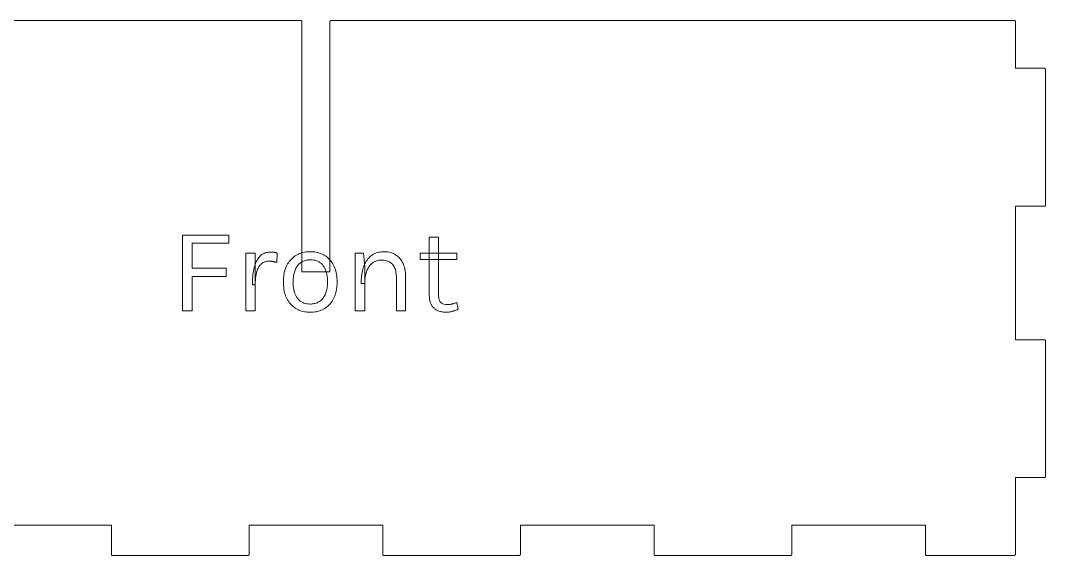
# Model space of a CAD drawing. Extents: x 3 to 302, y 3 to 302.
# Drawn here: x 200.4 to 302.4, y 3 to 56.2 of the extents above; entities that cross this region are included whole.
import ezdxf

# ---------------------------------------------------------------- set-up
doc = ezdxf.new("R2010")
doc.units = 0
doc.layers.get('0').update_dxf_attribs({"lineweight": 0})

msp = doc.modelspace()

# ---------------------------------------------------------------- linework, layer by layer
for p, q in [((228.32, 56.2), (160.28, 56.2)), ((228.34, 56.19), (228.32, 56.2)), ((228.35, 56.18), (228.34, 56.19)), ((228.37, 56.17), (228.35, 56.18)), ((228.38, 56.16), (228.37, 56.17)), ((228.4, 56.12), (228.38, 56.16)), ((228.4, 31.2), (228.4, 56.12)), ((231.21, 56.14), (231.2, 56.12)), ((231.2, 56.12), (231.2, 31.2)), ((231.22, 56.15), (231.21, 56.14)), ((231.23, 56.17), (231.22, 56.15)), ((231.24, 56.18), (231.23, 56.17)), ((231.28, 56.2), (231.24, 56.18)), ((299.32, 56.2), (231.28, 56.2)), ((299.34, 56.19), (299.32, 56.2)), ((299.35, 56.18), (299.34, 56.19)), ((299.37, 56.17), (299.35, 56.18)), ((299.38, 56.16), (299.37, 56.17)), ((299.4, 56.12), (299.38, 56.16)), ((299.4, 51.45), (299.4, 56.12)), ((302.32, 51.45), (299.4, 51.45)), ((302.34, 51.44), (302.32, 51.45)), ((302.35, 51.43), (302.34, 51.44)), ((302.37, 51.42), (302.35, 51.43)), ((302.38, 51.41), (302.37, 51.42)), ((302.4, 51.37), (302.38, 51.41)), ((302.4, 37.83), (302.4, 51.37)), ((299.4, 24.45), (299.4, 37.75)), ((299.4, 37.75), (302.32, 37.75)), ((302.32, 37.75), (302.36, 37.77)), ((302.36, 37.77), (302.37, 37.78)), ((302.37, 37.78), (302.38, 37.8)), ((302.38, 37.8), (302.39, 37.81)), ((302.39, 37.81), (302.4, 37.83)), ((216.543, 27.332), (216.543, 34.868)), ((216.543, 34.868), (221.127, 34.868)), ((221.127, 34.868), (221.127, 34.064)), ((221.127, 34.064), (217.479, 34.064)), ((217.479, 34.064), (217.479, 31.556)), ((241.089, 28.808), (241.089, 34.664)), ((241.089, 34.664), (242.013, 34.664)), ((242.013, 34.664), (242.013, 28.832)), ((222.831, 27.332), (222.831, 33.08)), ((222.831, 33.08), (223.767, 33.08)), ((223.767, 33.08), (223.767, 27.332)), ((224.079, 32.572), (224.15, 32.662)), ((224.15, 32.662), (224.225, 32.744)), ((224.225, 32.744), (224.304, 32.819)), ((224.304, 32.819), (224.387, 32.887)), ((224.387, 32.887), (224.473, 32.948)), ((224.473, 32.948), (224.563, 33.001)), ((224.563, 33.001), (224.656, 33.047)), ((224.656, 33.047), (224.753, 33.087)), ((224.753, 33.087), (224.854, 33.119)), ((224.854, 33.119), (224.958, 33.144)), ((224.958, 33.144), (225.065, 33.162)), ((225.065, 33.162), (225.176, 33.172)), ((225.176, 33.172), (225.291, 33.176)), ((225.291, 33.176), (225.291, 33.176)), ((225.291, 33.176), (225.329, 33.176)), ((225.329, 33.176), (225.366, 33.175)), ((225.366, 33.175), (225.403, 33.174)), ((225.403, 33.174), (225.439, 33.172)), ((225.439, 33.172), (225.475, 33.169)), ((225.475, 33.169), (225.51, 33.166)), ((225.51, 33.166), (225.544, 33.163)), ((225.544, 33.163), (225.577, 33.159)), ((225.577, 33.159), (225.61, 33.154)), ((225.61, 33.154), (225.642, 33.149)), ((225.642, 33.149), (225.674, 33.143)), ((225.674, 33.143), (225.706, 33.137)), ((225.706, 33.137), (225.738, 33.13)), ((225.738, 33.13), (225.77, 33.123)), ((225.77, 33.123), (225.802, 33.115)), ((225.802, 33.115), (225.834, 33.107)), ((225.834, 33.107), (225.866, 33.098)), ((225.866, 33.098), (225.898, 33.089)), ((225.898, 33.089), (225.931, 33.079)), ((225.963, 33.068), (225.903, 32.144)), ((225.931, 33.079), (225.963, 33.068)), ((225.963, 33.068), (225.963, 33.068)), ((227.529, 32.635), (227.637, 32.72)), ((227.637, 32.72), (227.75, 32.798)), ((227.75, 32.798), (227.868, 32.87)), ((227.868, 32.87), (227.99, 32.935)), ((227.99, 32.935), (228.116, 32.993)), ((228.116, 32.993), (228.245, 33.044)), ((228.245, 33.044), (228.378, 33.089)), ((228.378, 33.089), (228.514, 33.127)), ((228.514, 33.127), (228.653, 33.157)), ((228.653, 33.157), (228.796, 33.181)), ((228.796, 33.181), (228.942, 33.198)), ((228.942, 33.198), (229.092, 33.209)), ((229.092, 33.209), (229.245, 33.212)), ((229.245, 33.212), (229.245, 33.212)), ((229.245, 33.212), (229.397, 33.209)), ((229.397, 33.209), (229.546, 33.198)), ((229.546, 33.198), (229.691, 33.181)), ((229.691, 33.181), (229.833, 33.157)), ((229.833, 33.157), (229.972, 33.127)), ((229.972, 33.127), (230.107, 33.089)), ((230.107, 33.089), (230.239, 33.044)), ((230.239, 33.044), (230.368, 32.993)), ((230.368, 32.993), (230.494, 32.935)), ((230.494, 32.935), (230.616, 32.87)), ((230.616, 32.87), (230.734, 32.798)), ((230.734, 32.798), (230.847, 32.72)), ((230.847, 32.72), (230.955, 32.635)), ((233.727, 27.332), (233.727, 33.068)), ((233.727, 33.068), (234.531, 33.068)), ((234.531, 33.068), (234.663, 31.748)), ((235.056, 32.582), (235.145, 32.674)), ((235.145, 32.674), (235.239, 32.759)), ((235.239, 32.759), (235.338, 32.837)), ((235.338, 32.837), (235.442, 32.908)), ((235.442, 32.908), (235.55, 32.972)), ((235.55, 32.972), (235.662, 33.028)), ((235.662, 33.028), (235.779, 33.077)), ((235.779, 33.077), (235.9, 33.118)), ((235.9, 33.118), (236.025, 33.152)), ((236.025, 33.152), (236.155, 33.178)), ((236.155, 33.178), (236.289, 33.197)), ((236.289, 33.197), (236.428, 33.208)), ((236.428, 33.208), (236.571, 33.212)), ((236.571, 33.212), (236.571, 33.212)), ((236.571, 33.212), (236.705, 33.209)), ((236.705, 33.209), (236.834, 33.2)), ((236.834, 33.2), (236.96, 33.185)), ((236.96, 33.185), (237.082, 33.164)), ((237.082, 33.164), (237.2, 33.136)), ((237.2, 33.136), (237.314, 33.103)), ((237.314, 33.103), (237.425, 33.064)), ((237.425, 33.064), (237.531, 33.018)), ((237.531, 33.018), (237.633, 32.967)), ((237.633, 32.967), (237.732, 32.909)), ((237.732, 32.909), (237.826, 32.846)), ((237.826, 32.846), (237.916, 32.777)), ((237.916, 32.777), (238.002, 32.704)), ((238.002, 32.704), (238.082, 32.625)), ((240.165, 32.42), (240.165, 33.068)), ((240.165, 33.068), (243.825, 33.068)), ((243.825, 33.068), (243.825, 32.42)), ((223.649, 31.591), (223.689, 31.739)), ((223.689, 31.739), (223.733, 31.88)), ((223.733, 31.88), (223.781, 32.014)), ((223.781, 32.014), (223.833, 32.14)), ((223.833, 32.14), (223.888, 32.259)), ((223.888, 32.259), (223.948, 32.37)), ((223.948, 32.37), (224.011, 32.475)), ((224.011, 32.475), (224.079, 32.572)), ((224.092, 31.635), (224.048, 31.55)), ((224.139, 31.714), (224.092, 31.635)), ((224.189, 31.789), (224.139, 31.714)), ((224.243, 31.859), (224.189, 31.789)), ((224.3, 31.924), (224.243, 31.859)), ((224.361, 31.985), (224.3, 31.924)), ((224.425, 32.04), (224.361, 31.985)), ((224.494, 32.09), (224.425, 32.04)), ((224.566, 32.133), (224.494, 32.09)), ((224.642, 32.171), (224.566, 32.133)), ((224.723, 32.203), (224.642, 32.171)), ((224.807, 32.229), (224.723, 32.203)), ((224.895, 32.25), (224.807, 32.229)), ((224.987, 32.264), (224.895, 32.25)), ((225.083, 32.273), (224.987, 32.264)), ((225.183, 32.276), (225.083, 32.273)), ((225.215, 32.276), (225.183, 32.276)), ((225.183, 32.276), (225.183, 32.276)), ((225.247, 32.274), (225.215, 32.276)), ((225.28, 32.272), (225.247, 32.274)), ((225.315, 32.27), (225.28, 32.272)), ((225.35, 32.266), (225.315, 32.27)), ((225.385, 32.262), (225.35, 32.266)), ((225.422, 32.257), (225.385, 32.262)), ((225.459, 32.251), (225.422, 32.257)), ((225.498, 32.244), (225.459, 32.251)), ((225.537, 32.237), (225.498, 32.244)), ((225.576, 32.229), (225.537, 32.237)), ((225.615, 32.221), (225.576, 32.229)), ((225.653, 32.212), (225.615, 32.221)), ((225.691, 32.203), (225.653, 32.212)), ((225.728, 32.194), (225.691, 32.203)), ((225.764, 32.185), (225.728, 32.194)), ((225.8, 32.175), (225.764, 32.185)), ((225.835, 32.165), (225.8, 32.175)), ((225.869, 32.155), (225.835, 32.165)), ((225.903, 32.144), (225.869, 32.155)), ((226.792, 31.579), (226.851, 31.722)), ((226.851, 31.722), (226.917, 31.859)), ((226.917, 31.859), (226.989, 31.99)), ((226.989, 31.99), (227.066, 32.114)), ((227.066, 32.114), (227.149, 32.231)), ((227.149, 32.231), (227.236, 32.342)), ((227.236, 32.342), (227.329, 32.446)), ((227.329, 32.446), (227.426, 32.544)), ((227.426, 32.544), (227.529, 32.635)), ((227.867, 31.655), (227.818, 31.568)), ((227.921, 31.739), (227.867, 31.655)), ((227.978, 31.817), (227.921, 31.739)), ((228.038, 31.891), (227.978, 31.817)), ((228.103, 31.96), (228.038, 31.891)), ((228.171, 32.025), (228.103, 31.96)), ((228.242, 32.085), (228.171, 32.025)), ((228.318, 32.141), (228.242, 32.085)), ((228.397, 32.192), (228.318, 32.141)), ((228.48, 32.237), (228.397, 32.192)), ((228.566, 32.277), (228.48, 32.237)), ((228.656, 32.312), (228.566, 32.277)), ((228.749, 32.341), (228.656, 32.312)), ((228.846, 32.365), (228.749, 32.341)), ((228.947, 32.384), (228.846, 32.365)), ((229.05, 32.397), (228.947, 32.384)), ((229.158, 32.405), (229.05, 32.397)), ((229.269, 32.408), (229.158, 32.405)), ((229.433, 32.402), (229.269, 32.408)), ((229.269, 32.408), (229.269, 32.408)), ((229.588, 32.384), (229.433, 32.402)), ((229.736, 32.355), (229.588, 32.384)), ((229.875, 32.313), (229.736, 32.355)), ((230.006, 32.26), (229.875, 32.313)), ((230.128, 32.195), (230.006, 32.26)), ((230.242, 32.118), (230.128, 32.195)), ((230.348, 32.03), (230.242, 32.118)), ((230.446, 31.929), (230.348, 32.03)), ((230.535, 31.817), (230.446, 31.929)), ((230.616, 31.694), (230.535, 31.817)), ((230.688, 31.563), (230.616, 31.694)), ((230.955, 32.635), (231.057, 32.544)), ((231.057, 32.544), (231.155, 32.446)), ((231.155, 32.446), (231.247, 32.342)), ((231.247, 32.342), (231.334, 32.231)), ((231.334, 32.231), (231.416, 32.114)), ((231.416, 32.114), (231.492, 31.99)), ((231.492, 31.99), (231.564, 31.859)), ((231.564, 31.859), (231.63, 31.722)), ((231.63, 31.722), (231.688, 31.579)), ((234.517, 31.609), (234.567, 31.754)), ((234.567, 31.754), (234.622, 31.892)), ((234.622, 31.892), (234.682, 32.024)), ((234.663, 31.748), (234.663, 27.332)), ((234.682, 32.024), (234.747, 32.149)), ((234.747, 32.149), (234.817, 32.267)), ((234.817, 32.267), (234.892, 32.379)), ((234.892, 32.379), (234.971, 32.484)), ((234.971, 32.484), (235.056, 32.582)), ((235.058, 31.676), (235.005, 31.588)), ((235.115, 31.759), (235.058, 31.676)), ((235.174, 31.838), (235.115, 31.759)), ((235.238, 31.911), (235.174, 31.838)), ((235.305, 31.979), (235.238, 31.911)), ((235.375, 32.043), (235.305, 31.979)), ((235.449, 32.102), (235.375, 32.043)), ((235.526, 32.156), (235.449, 32.102)), ((235.606, 32.204), (235.526, 32.156)), ((235.688, 32.246), (235.606, 32.204)), ((235.773, 32.282), (235.688, 32.246)), ((235.862, 32.314), (235.773, 32.282)), ((235.952, 32.339), (235.862, 32.314)), ((236.046, 32.359), (235.952, 32.339)), ((236.142, 32.373), (236.046, 32.359)), ((236.241, 32.381), (236.142, 32.373)), ((236.343, 32.384), (236.241, 32.381)), ((236.476, 32.38), (236.343, 32.384)), ((236.343, 32.384), (236.343, 32.384)), ((236.603, 32.367), (236.476, 32.38)), ((236.724, 32.345), (236.603, 32.367)), ((236.84, 32.315), (236.724, 32.345)), ((236.95, 32.277), (236.84, 32.315)), ((237.054, 32.23), (236.95, 32.277)), ((237.153, 32.174), (237.054, 32.23)), ((237.245, 32.109), (237.153, 32.174)), ((237.333, 32.037), (237.245, 32.109)), ((237.414, 31.955), (237.333, 32.037)), ((237.489, 31.865), (237.414, 31.955)), ((237.555, 31.768), (237.489, 31.865)), ((237.614, 31.662), (237.555, 31.768)), ((237.666, 31.549), (237.614, 31.662)), ((238.082, 32.625), (238.159, 32.541)), ((238.159, 32.541), (238.231, 32.451)), ((238.231, 32.451), (238.298, 32.357)), ((238.298, 32.357), (238.361, 32.257)), ((238.361, 32.257), (238.419, 32.152)), ((238.419, 32.152), (238.473, 32.042)), ((238.473, 32.042), (238.522, 31.927)), ((238.522, 31.927), (238.566, 31.808)), ((238.566, 31.808), (238.605, 31.685)), ((238.605, 31.685), (238.638, 31.557)), ((243.825, 32.42), (240.165, 32.42)), ((243.825, 32.42), (243.825, 32.42)), ((217.479, 31.556), (220.875, 31.556)), ((220.875, 30.752), (217.479, 30.752)), ((217.479, 30.752), (217.479, 27.332)), ((220.875, 31.556), (220.875, 30.752)), ((223.498, 30.546), (223.513, 30.739)), ((223.513, 30.739), (223.532, 30.924)), ((223.532, 30.924), (223.555, 31.102)), ((223.555, 31.102), (223.582, 31.272)), ((223.582, 31.272), (223.613, 31.435)), ((223.613, 31.435), (223.649, 31.591)), ((223.818, 30.714), (223.802, 30.591)), ((223.836, 30.832), (223.818, 30.714)), ((223.857, 30.947), (223.836, 30.832)), ((223.881, 31.059), (223.857, 30.947)), ((223.908, 31.166), (223.881, 31.059)), ((223.938, 31.269), (223.908, 31.166)), ((223.971, 31.368), (223.938, 31.269)), ((224.008, 31.461), (223.971, 31.368)), ((224.048, 31.55), (224.008, 31.461)), ((226.583, 30.583), (226.6, 30.765)), ((226.6, 30.765), (226.625, 30.941)), ((226.625, 30.941), (226.656, 31.11)), ((226.656, 31.11), (226.694, 31.272)), ((226.694, 31.272), (226.74, 31.429)), ((226.74, 31.429), (226.792, 31.579)), ((227.561, 30.717), (227.547, 30.593)), ((227.579, 30.837), (227.561, 30.717)), ((227.601, 30.953), (227.579, 30.837)), ((227.627, 31.065), (227.601, 30.953)), ((227.658, 31.173), (227.627, 31.065)), ((227.692, 31.278), (227.658, 31.173)), ((227.73, 31.379), (227.692, 31.278)), ((227.772, 31.476), (227.73, 31.379)), ((227.818, 31.568), (227.772, 31.476)), ((231.2, 31.2), (228.4, 31.2)), ((230.752, 31.423), (230.688, 31.563)), ((230.808, 31.275), (230.752, 31.423)), ((230.855, 31.117), (230.808, 31.275)), ((230.893, 30.951), (230.855, 31.117)), ((230.923, 30.776), (230.893, 30.951)), ((230.944, 30.593), (230.923, 30.776)), ((231.688, 31.579), (231.74, 31.429)), ((231.74, 31.429), (231.785, 31.272)), ((231.785, 31.272), (231.823, 31.11)), ((231.823, 31.11), (231.854, 30.941)), ((231.854, 30.941), (231.878, 30.765)), ((231.878, 30.765), (231.895, 30.583)), ((234.314, 30.433), (234.327, 30.619)), ((234.327, 30.619), (234.345, 30.799)), ((234.345, 30.799), (234.369, 30.973)), ((234.369, 30.973), (234.398, 31.141)), ((234.398, 31.141), (234.432, 31.303)), ((234.432, 31.303), (234.472, 31.459)), ((234.472, 31.459), (234.517, 31.609)), ((234.714, 30.72), (234.696, 30.593)), ((234.736, 30.843), (234.714, 30.72)), ((234.763, 30.962), (234.736, 30.843)), ((234.794, 31.077), (234.763, 30.962)), ((234.828, 31.188), (234.794, 31.077)), ((234.867, 31.295), (234.828, 31.188)), ((234.91, 31.398), (234.867, 31.295)), ((234.956, 31.495), (234.91, 31.398)), ((235.005, 31.588), (234.956, 31.495)), ((237.709, 31.428), (237.666, 31.549)), ((237.744, 31.299), (237.709, 31.428)), ((237.772, 31.162), (237.744, 31.299)), ((237.791, 31.017), (237.772, 31.162)), ((237.803, 30.864), (237.791, 31.017)), ((237.807, 30.704), (237.803, 30.864)), ((237.807, 27.332), (237.807, 30.704)), ((238.638, 31.557), (238.667, 31.425)), ((238.667, 31.425), (238.69, 31.29)), ((238.69, 31.29), (238.708, 31.149)), ((238.708, 31.149), (238.721, 31.005)), ((238.721, 31.005), (238.728, 30.857)), ((238.728, 30.857), (238.731, 30.704)), ((238.731, 30.704), (238.731, 30.704)), ((238.731, 30.704), (238.731, 27.332)), ((223.479, 29.924), (223.481, 30.139)), ((223.767, 29.924), (223.479, 29.924)), ((223.481, 30.139), (223.487, 30.346)), ((223.487, 30.346), (223.498, 30.546)), ((223.768, 30.065), (223.767, 29.924)), ((223.767, 29.924), (223.767, 29.924)), ((223.767, 29.924), (223.767, 29.924)), ((223.773, 30.202), (223.768, 30.065)), ((223.78, 30.336), (223.773, 30.202)), ((223.79, 30.465), (223.78, 30.336)), ((223.802, 30.591), (223.79, 30.465)), ((226.569, 30.2), (226.572, 30.395)), ((226.572, 30.006), (226.569, 30.2)), ((226.569, 30.2), (226.569, 30.2)), ((226.572, 30.395), (226.583, 30.583)), ((226.583, 29.819), (226.572, 30.006)), ((226.6, 29.638), (226.583, 29.819)), ((226.625, 29.463), (226.6, 29.638)), ((227.531, 30.335), (227.529, 30.2)), ((227.529, 30.2), (227.529, 30.2)), ((227.529, 30.2), (227.533, 30.001)), ((227.537, 30.466), (227.531, 30.335)), ((227.533, 30.001), (227.546, 29.811)), ((227.547, 30.593), (227.537, 30.466)), ((227.546, 29.811), (227.568, 29.63)), ((227.568, 29.63), (227.598, 29.456)), ((230.911, 29.569), (230.929, 29.687)), ((230.929, 29.687), (230.943, 29.81)), ((230.943, 29.81), (230.953, 29.936)), ((230.957, 30.401), (230.944, 30.593)), ((230.953, 29.936), (230.959, 30.066)), ((230.961, 30.2), (230.957, 30.401)), ((230.959, 30.066), (230.961, 30.2)), ((230.961, 30.2), (230.961, 30.2)), ((231.878, 29.638), (231.854, 29.463)), ((231.895, 29.819), (231.878, 29.638)), ((231.895, 30.583), (231.906, 30.395)), ((231.906, 30.006), (231.895, 29.819)), ((231.906, 30.395), (231.909, 30.2)), ((231.909, 30.2), (231.906, 30.006)), ((231.909, 30.2), (231.909, 30.2)), ((234.303, 30.044), (234.306, 30.241)), ((234.663, 30.044), (234.303, 30.044)), ((234.306, 30.241), (234.314, 30.433)), ((234.665, 30.187), (234.663, 30.044)), ((234.663, 30.044), (234.663, 30.044)), ((234.671, 30.326), (234.665, 30.187)), ((234.681, 30.462), (234.671, 30.326)), ((234.696, 30.593), (234.681, 30.462)), ((226.656, 29.294), (226.625, 29.463)), ((226.694, 29.132), (226.656, 29.294)), ((226.74, 28.975), (226.694, 29.132)), ((226.792, 28.825), (226.74, 28.975)), ((226.851, 28.682), (226.792, 28.825)), ((226.917, 28.544), (226.851, 28.682)), ((227.598, 29.456), (227.636, 29.292)), ((227.636, 29.292), (227.683, 29.135)), ((227.683, 29.135), (227.739, 28.988)), ((227.739, 28.988), (227.804, 28.848)), ((227.804, 28.848), (227.876, 28.717)), ((227.876, 28.717), (227.958, 28.595)), ((227.958, 28.595), (228.048, 28.483)), ((230.451, 28.521), (230.512, 28.594)), ((230.512, 28.594), (230.569, 28.672)), ((230.569, 28.672), (230.622, 28.755)), ((230.622, 28.755), (230.672, 28.842)), ((230.672, 28.842), (230.718, 28.934)), ((230.718, 28.934), (230.76, 29.03)), ((230.76, 29.03), (230.798, 29.13)), ((230.798, 29.13), (230.832, 29.234)), ((230.832, 29.234), (230.863, 29.342)), ((230.863, 29.342), (230.889, 29.453)), ((230.889, 29.453), (230.911, 29.569)), ((231.63, 28.682), (231.564, 28.544)), ((231.688, 28.825), (231.63, 28.682)), ((231.74, 28.975), (231.688, 28.825)), ((231.785, 29.132), (231.74, 28.975)), ((231.823, 29.294), (231.785, 29.132)), ((231.854, 29.463), (231.823, 29.294)), ((241.091, 28.702), (241.089, 28.808)), ((241.089, 28.808), (241.089, 28.808)), ((241.098, 28.599), (241.091, 28.702)), ((241.108, 28.5), (241.098, 28.599)), ((242.013, 28.832), (242.021, 28.663)), ((242.021, 28.663), (242.046, 28.512)), ((226.989, 28.413), (226.917, 28.544)), ((227.066, 28.288), (226.989, 28.413)), ((227.149, 28.171), (227.066, 28.288)), ((227.236, 28.059), (227.149, 28.171)), ((227.329, 27.955), (227.236, 28.059)), ((227.426, 27.856), (227.329, 27.955)), ((227.529, 27.765), (227.426, 27.856)), ((227.637, 27.68), (227.529, 27.765)), ((227.75, 27.602), (227.637, 27.68)), ((227.868, 27.53), (227.75, 27.602)), ((228.048, 28.483), (228.146, 28.382)), ((228.146, 28.382), (228.252, 28.294)), ((228.252, 28.294), (228.366, 28.217)), ((228.366, 28.217), (228.488, 28.152)), ((228.488, 28.152), (228.619, 28.099)), ((228.619, 28.099), (228.757, 28.057)), ((228.757, 28.057), (228.904, 28.028)), ((228.904, 28.028), (229.058, 28.01)), ((229.058, 28.01), (229.221, 28.004)), ((229.221, 28.004), (229.331, 28.007)), ((229.221, 28.004), (229.221, 28.004)), ((229.221, 28.004), (229.221, 28.004)), ((229.331, 28.007), (229.437, 28.015)), ((229.437, 28.015), (229.541, 28.028)), ((229.541, 28.028), (229.641, 28.047)), ((229.641, 28.047), (229.737, 28.071)), ((229.737, 28.071), (229.83, 28.1)), ((229.83, 28.1), (229.92, 28.135)), ((229.92, 28.135), (230.006, 28.175)), ((230.006, 28.175), (230.089, 28.22)), ((230.089, 28.22), (230.169, 28.271)), ((230.169, 28.271), (230.245, 28.327)), ((230.245, 28.327), (230.317, 28.387)), ((230.317, 28.387), (230.386, 28.451)), ((230.386, 28.451), (230.451, 28.521)), ((230.734, 27.602), (230.616, 27.53)), ((230.847, 27.68), (230.734, 27.602)), ((230.955, 27.765), (230.847, 27.68)), ((231.057, 27.856), (230.955, 27.765)), ((231.155, 27.955), (231.057, 27.856)), ((231.247, 28.059), (231.155, 27.955)), ((231.334, 28.171), (231.247, 28.059)), ((231.416, 28.288), (231.334, 28.171)), ((231.492, 28.413), (231.416, 28.288)), ((231.564, 28.544), (231.492, 28.413)), ((241.124, 28.405), (241.108, 28.5)), ((241.143, 28.313), (241.124, 28.405)), ((241.167, 28.225), (241.143, 28.313)), ((241.195, 28.14), (241.167, 28.225)), ((241.227, 28.059), (241.195, 28.14)), ((241.264, 27.982), (241.227, 28.059)), ((241.305, 27.908), (241.264, 27.982)), ((241.35, 27.838), (241.305, 27.908)), ((241.398, 27.771), (241.35, 27.838)), ((241.449, 27.708), (241.398, 27.771)), ((241.503, 27.649), (241.449, 27.708)), ((241.56, 27.593), (241.503, 27.649)), ((241.62, 27.541), (241.56, 27.593)), ((241.684, 27.492), (241.62, 27.541)), ((242.046, 28.512), (242.088, 28.379)), ((242.088, 28.379), (242.145, 28.264)), ((242.145, 28.264), (242.22, 28.166)), ((242.22, 28.166), (242.311, 28.086)), ((242.311, 28.086), (242.419, 28.024)), ((242.419, 28.024), (242.543, 27.98)), ((242.543, 27.98), (242.684, 27.953)), ((242.684, 27.953), (242.841, 27.944)), ((242.841, 27.944), (242.89, 27.945)), ((242.841, 27.944), (242.841, 27.944)), ((242.89, 27.945), (242.939, 27.946)), ((242.939, 27.946), (242.987, 27.949)), ((242.987, 27.949), (243.035, 27.953)), ((243.035, 27.953), (243.083, 27.958)), ((243.083, 27.958), (243.131, 27.963)), ((243.131, 27.963), (243.178, 27.97)), ((243.178, 27.97), (243.225, 27.979)), ((243.225, 27.979), (243.272, 27.988)), ((243.272, 27.988), (243.318, 27.998)), ((243.318, 27.998), (243.365, 28.009)), ((243.365, 28.009), (243.413, 28.022)), ((243.413, 28.022), (243.462, 28.035)), ((243.462, 28.035), (243.512, 28.05)), ((243.512, 28.05), (243.563, 28.066)), ((243.563, 28.066), (243.616, 28.082)), ((243.616, 28.082), (243.669, 28.1)), ((243.669, 28.1), (243.724, 28.119)), ((243.724, 28.119), (243.78, 28.139)), ((243.78, 28.139), (243.837, 28.16)), ((243.837, 28.16), (243.837, 28.16)), ((243.837, 28.16), (243.969, 27.488)), ((217.479, 27.332), (216.543, 27.332)), ((217.479, 27.332), (217.479, 27.332)), ((223.767, 27.332), (222.831, 27.332)), ((223.767, 27.332), (223.767, 27.332)), ((227.99, 27.465), (227.868, 27.53)), ((228.116, 27.407), (227.99, 27.465)), ((228.245, 27.356), (228.116, 27.407)), ((228.378, 27.311), (228.245, 27.356)), ((228.514, 27.274), (228.378, 27.311)), ((228.653, 27.243), (228.514, 27.274)), ((228.796, 27.219), (228.653, 27.243)), ((228.942, 27.202), (228.796, 27.219)), ((229.092, 27.191), (228.942, 27.202)), ((229.245, 27.188), (229.092, 27.191)), ((229.397, 27.191), (229.245, 27.188)), ((229.245, 27.188), (229.245, 27.188)), ((229.245, 27.188), (229.245, 27.188)), ((229.546, 27.202), (229.397, 27.191)), ((229.691, 27.219), (229.546, 27.202)), ((229.833, 27.243), (229.691, 27.219)), ((229.972, 27.274), (229.833, 27.243)), ((230.107, 27.311), (229.972, 27.274)), ((230.239, 27.356), (230.107, 27.311)), ((230.368, 27.407), (230.239, 27.356)), ((230.494, 27.465), (230.368, 27.407)), ((230.616, 27.53), (230.494, 27.465)), ((234.663, 27.332), (233.727, 27.332)), ((234.663, 27.332), (234.663, 27.332)), ((238.731, 27.332), (237.807, 27.332)), ((238.731, 27.332), (238.731, 27.332)), ((241.75, 27.447), (241.684, 27.492)), ((241.82, 27.406), (241.75, 27.447)), ((241.893, 27.368), (241.82, 27.406)), ((241.968, 27.334), (241.893, 27.368)), ((242.046, 27.303), (241.968, 27.334)), ((242.125, 27.276), (242.046, 27.303)), ((242.206, 27.253), (242.125, 27.276)), ((242.289, 27.233), (242.206, 27.253)), ((242.374, 27.217), (242.289, 27.233)), ((242.461, 27.204), (242.374, 27.217)), ((242.55, 27.195), (242.461, 27.204)), ((242.64, 27.19), (242.55, 27.195)), ((242.733, 27.188), (242.64, 27.19)), ((242.798, 27.189), (242.733, 27.188)), ((242.733, 27.188), (242.733, 27.188)), ((242.733, 27.188), (242.733, 27.188)), ((242.862, 27.191), (242.798, 27.189)), ((242.926, 27.196), (242.862, 27.191)), ((242.989, 27.201), (242.926, 27.196)), ((243.052, 27.209), (242.989, 27.201)), ((243.114, 27.218), (243.052, 27.209)), ((243.176, 27.229), (243.114, 27.218)), ((243.238, 27.242), (243.176, 27.229)), ((243.299, 27.256), (243.238, 27.242)), ((243.36, 27.272), (243.299, 27.256)), ((243.421, 27.289), (243.36, 27.272)), ((243.481, 27.308), (243.421, 27.289)), ((243.542, 27.327), (243.481, 27.308)), ((243.603, 27.347), (243.542, 27.327)), ((243.664, 27.368), (243.603, 27.347)), ((243.725, 27.39), (243.664, 27.368)), ((243.786, 27.413), (243.725, 27.39)), ((243.847, 27.437), (243.786, 27.413)), ((243.908, 27.462), (243.847, 27.437)), ((243.969, 27.488), (243.908, 27.462)), ((302.32, 24.45), (299.4, 24.45)), ((302.34, 24.44), (302.32, 24.45)), ((302.35, 24.43), (302.34, 24.44)), ((302.37, 24.42), (302.35, 24.43)), ((302.38, 24.41), (302.37, 24.42)), ((302.4, 24.37), (302.38, 24.41)), ((302.4, 10.83), (302.4, 24.37)), ((299.4, 3.08), (299.4, 10.75)), ((299.4, 10.75), (302.32, 10.75)), ((302.32, 10.75), (302.36, 10.77)), ((302.36, 10.77), (302.37, 10.78)), ((302.37, 10.78), (302.38, 10.8)), ((302.38, 10.8), (302.39, 10.81)), ((302.39, 10.81), (302.4, 10.83)), ((196.15, 6), (209.45, 6)), ((209.45, 6), (209.45, 3.08)), ((223.15, 3.08), (223.15, 6)), ((223.15, 6), (236.45, 6)), ((236.45, 6), (236.45, 3.08)), ((250.15, 3.08), (250.15, 6)), ((250.15, 6), (263.45, 6)), ((263.45, 6), (263.45, 3.08)), ((277.15, 3.08), (277.15, 6)), ((277.15, 6), (290.45, 6)), ((290.45, 6), (290.45, 3.08)), ((209.45, 3.08), (209.47, 3.04)), ((223.13, 3.05), (223.14, 3.06)), ((223.14, 3.06), (223.15, 3.08)), ((236.45, 3.08), (236.47, 3.04)), ((250.13, 3.05), (250.14, 3.06)), ((250.14, 3.06), (250.15, 3.08)), ((263.45, 3.08), (263.47, 3.04)), ((277.13, 3.05), (277.14, 3.06)), ((277.14, 3.06), (277.15, 3.08)), ((290.45, 3.08), (290.47, 3.04)), ((299.38, 3.05), (299.39, 3.06)), ((299.39, 3.06), (299.4, 3.08)), ((209.47, 3.04), (209.48, 3.03)), ((209.48, 3.03), (209.5, 3.02)), ((209.5, 3.02), (209.51, 3.01)), ((209.51, 3.01), (209.53, 3)), ((209.53, 3), (223.07, 3)), ((223.07, 3), (223.11, 3.02)), ((223.11, 3.02), (223.12, 3.03)), ((223.12, 3.03), (223.13, 3.05)), ((236.47, 3.04), (236.48, 3.03)), ((236.48, 3.03), (236.5, 3.02)), ((236.5, 3.02), (236.51, 3.01)), ((236.51, 3.01), (236.53, 3)), ((236.53, 3), (250.07, 3)), ((250.07, 3), (250.11, 3.02)), ((250.11, 3.02), (250.12, 3.03)), ((250.12, 3.03), (250.13, 3.05)), ((263.47, 3.04), (263.48, 3.03)), ((263.48, 3.03), (263.5, 3.02)), ((263.5, 3.02), (263.51, 3.01)), ((263.51, 3.01), (263.53, 3)), ((263.53, 3), (277.07, 3)), ((277.07, 3), (277.11, 3.02)), ((277.11, 3.02), (277.12, 3.03)), ((277.12, 3.03), (277.13, 3.05)), ((290.47, 3.04), (290.48, 3.03)), ((290.48, 3.03), (290.5, 3.02)), ((290.5, 3.02), (290.51, 3.01)), ((290.51, 3.01), (290.53, 3)), ((290.53, 3), (299.32, 3)), ((299.32, 3), (299.36, 3.02)), ((299.36, 3.02), (299.37, 3.03)), ((299.37, 3.03), (299.38, 3.05))]:
    msp.add_line(p, q)

doc.saveas('drawing.dxf')
